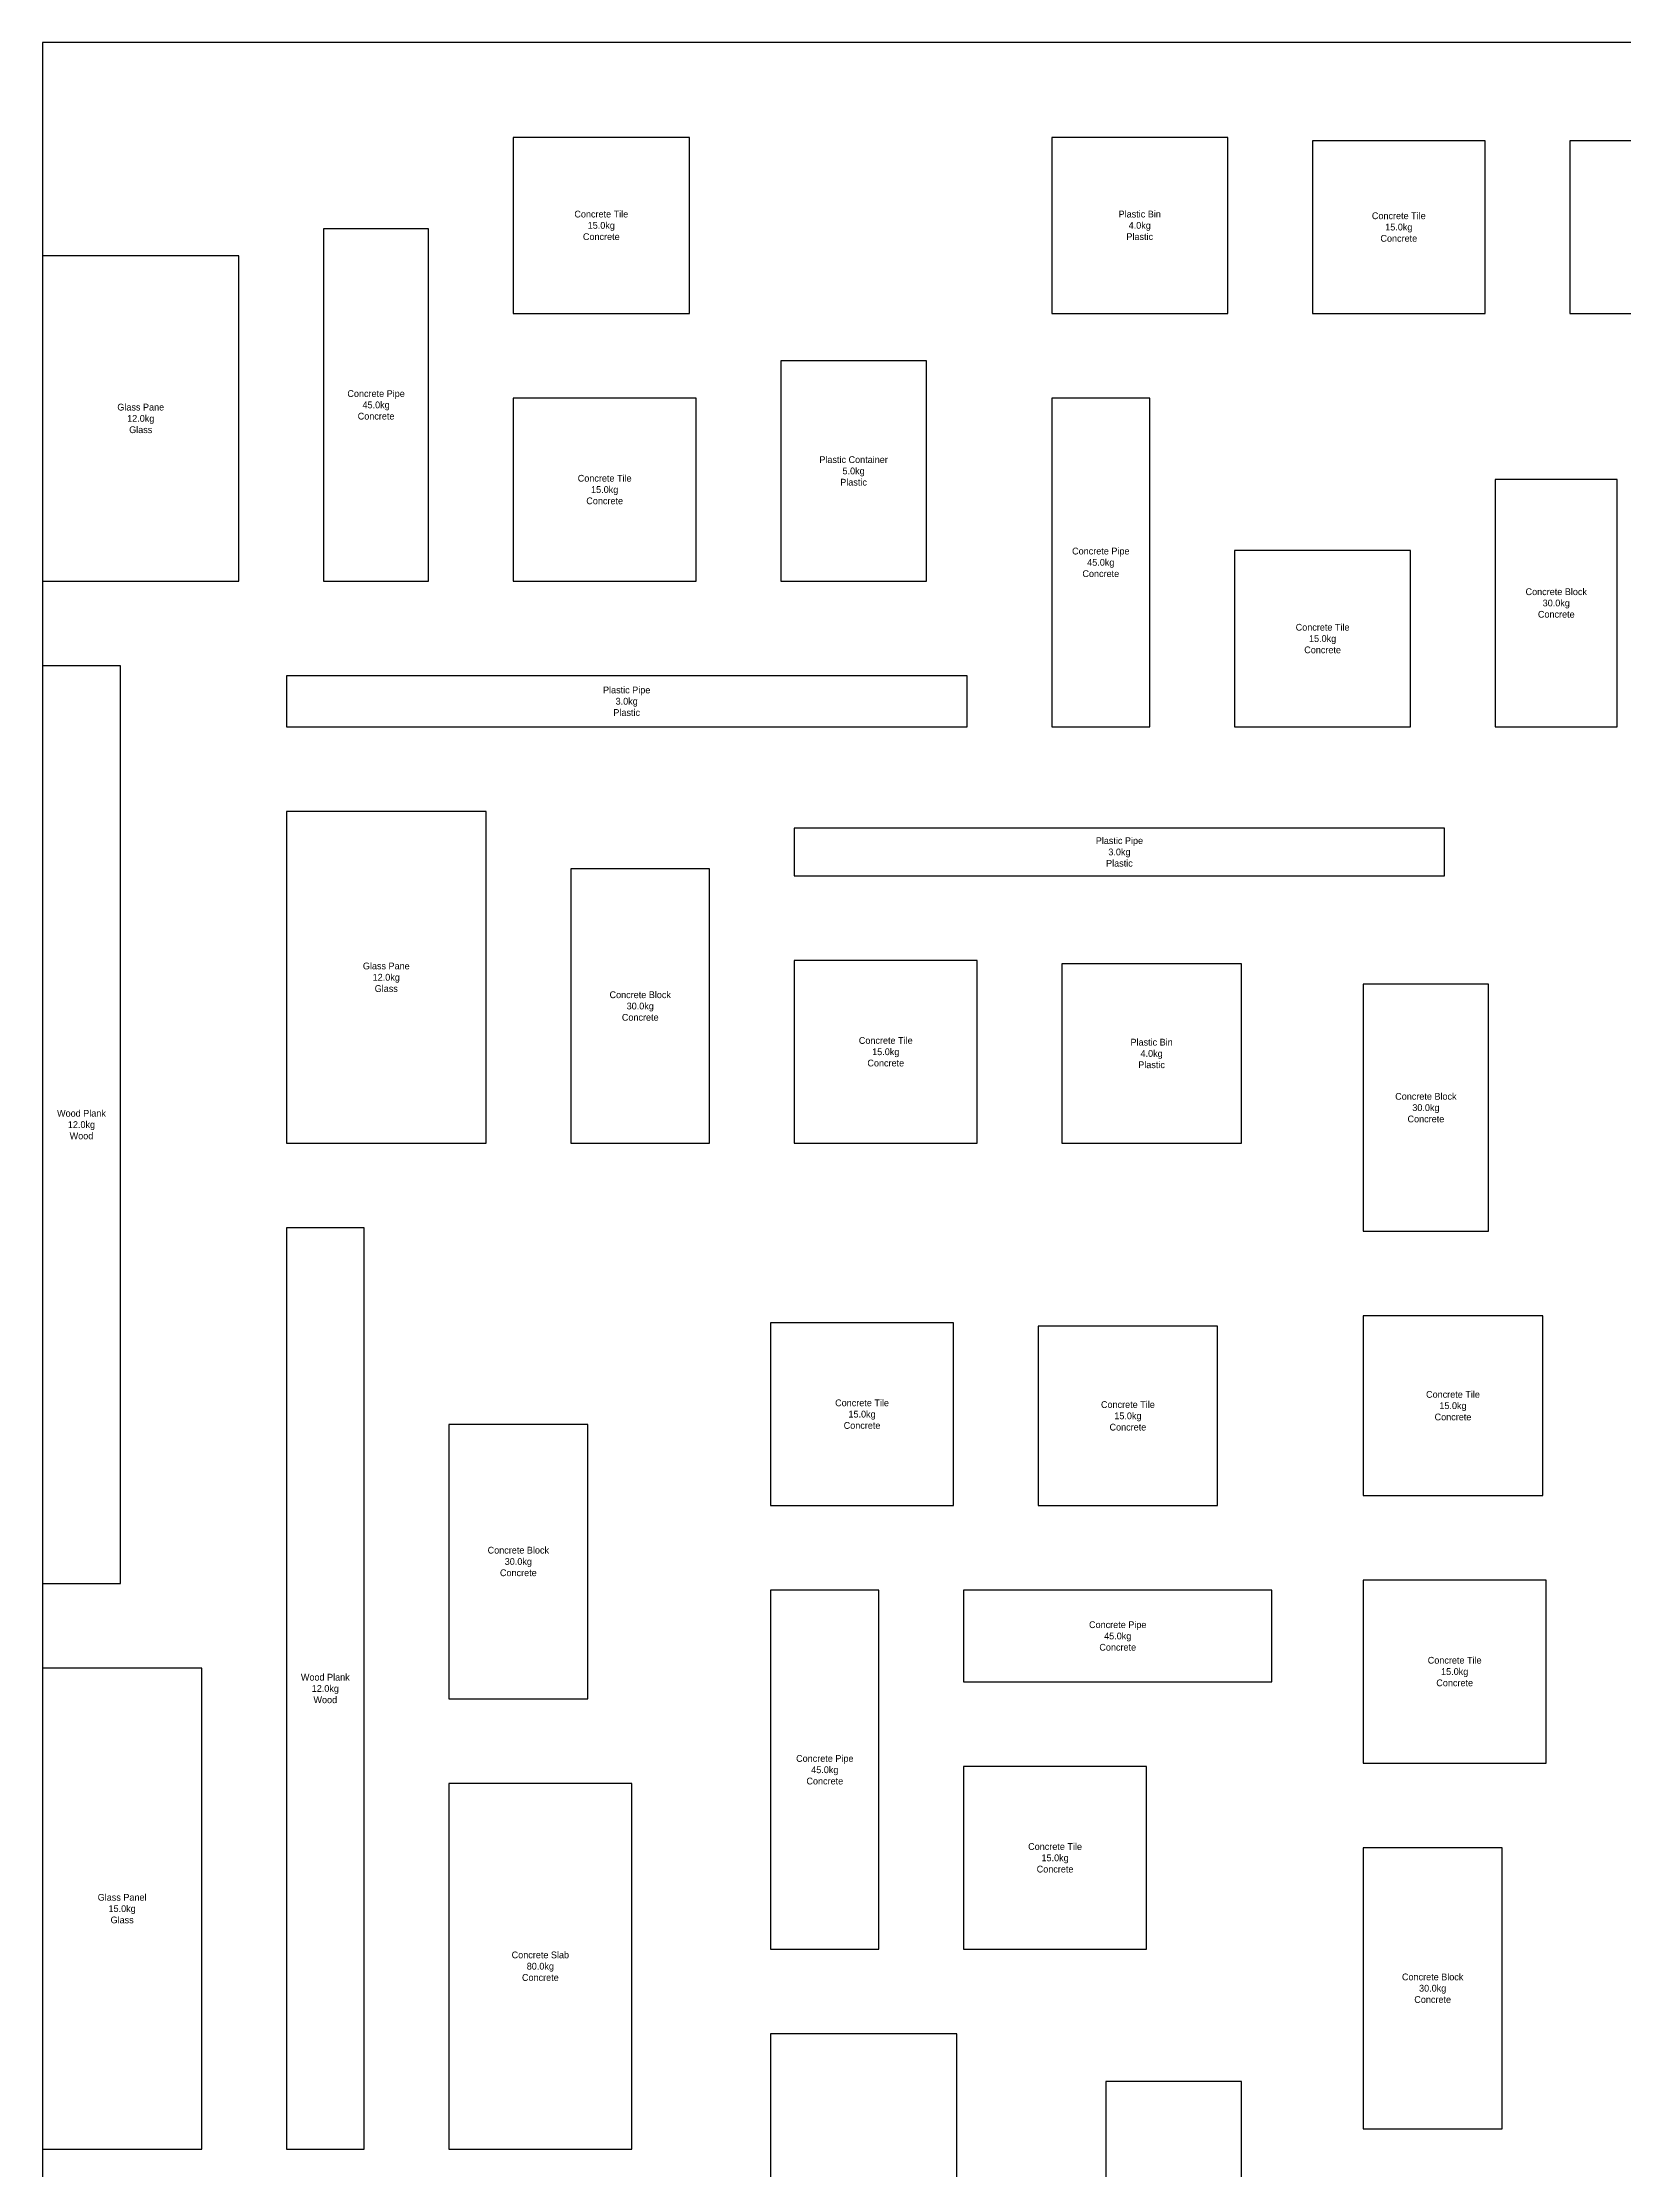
# Model space of a CAD drawing. Header units: metres. Extents: x 0 to 725, y 0 to 5950.
# Drawn here: x 0 to 467, y 3822 to 4450 of the extents above; entities that cross this region are included whole.
import ezdxf

# ---------------------------------------------------------------- set-up
doc = ezdxf.new("R2010")
doc.units = ezdxf.units.M

msp = doc.modelspace()

# ---------------------------------------------------------------- linework, layer by layer
for points in [[(0, 3000), (725, 3000), (725, 4450), (0, 4450), (0, 3000)], [(139, 4370), (191, 4370), (191, 4422), (139, 4422), (139, 4370)], [(298, 4370), (350, 4370), (350, 4422), (298, 4422), (298, 4370)], [(375, 4370), (426, 4370), (426, 4421), (375, 4421), (375, 4370)], [(451, 4370), (502, 4370), (502, 4421), (451, 4421), (451, 4370)], [(83, 4291), (114, 4291), (114, 4395), (83, 4395), (83, 4291)], [(0, 4291), (58, 4291), (58, 4387), (0, 4387), (0, 4291)], [(218, 4291), (261, 4291), (261, 4356), (218, 4356), (218, 4291)], [(139, 4291), (193, 4291), (193, 4345), (139, 4345), (139, 4291)], [(298, 4248), (327, 4248), (327, 4345), (298, 4345), (298, 4248)], [(429, 4248), (465, 4248), (465, 4321), (429, 4321), (429, 4248)], [(352, 4248), (404, 4248), (404, 4300), (352, 4300), (352, 4248)], [(0, 3995), (23, 3995), (23, 4266), (0, 4266), (0, 3995)], [(72, 4248), (273, 4248), (273, 4263), (72, 4263), (72, 4248)], [(72, 4125), (131, 4125), (131, 4223), (72, 4223), (72, 4125)], [(222, 4204), (414, 4204), (414, 4218), (222, 4218), (222, 4204)], [(156, 4125), (197, 4125), (197, 4206), (156, 4206), (156, 4125)], [(222, 4125), (276, 4125), (276, 4179), (222, 4179), (222, 4125)], [(301, 4125), (354, 4125), (354, 4178), (301, 4178), (301, 4125)], [(390, 4099), (427, 4099), (427, 4172), (390, 4172), (390, 4099)], [(72, 3828), (95, 3828), (95, 4100), (72, 4100), (72, 3828)], [(215, 4018), (269, 4018), (269, 4072), (215, 4072), (215, 4018)], [(294, 4018), (347, 4018), (347, 4071), (294, 4071), (294, 4018)], [(390, 4021), (443, 4021), (443, 4074), (390, 4074), (390, 4021)], [(120, 3961), (161, 3961), (161, 4042), (120, 4042), (120, 3961)], [(390, 3942), (444, 3942), (444, 3996), (390, 3996), (390, 3942)], [(215, 3887), (247, 3887), (247, 3993), (215, 3993), (215, 3887)], [(272, 3966), (363, 3966), (363, 3993), (272, 3993), (272, 3966)], [(0, 3828), (47, 3828), (47, 3970), (0, 3970), (0, 3828)], [(272, 3887), (326, 3887), (326, 3941), (272, 3941), (272, 3887)], [(120, 3828), (174, 3828), (174, 3936), (120, 3936), (120, 3828)], [(390, 3834), (431, 3834), (431, 3917), (390, 3917), (390, 3834)], [(215, 3753), (270, 3753), (270, 3862), (215, 3862), (215, 3753)], [(314, 3768), (354, 3768), (354, 3848), (314, 3848), (314, 3768)]]:
    msp.add_lwpolyline(points, close=True)

# ---------------------------------------------------------------- texts
at = {"char_height": 2, "attachment_point": 5}
for s, insert in [('Concrete Tile\\P15.0kg\\PConcrete', (165, 4396)), ('Plastic Bin\\P4.0kg\\PPlastic', (324, 4396)), ('Concrete Tile\\P15.0kg\\PConcrete', (400.5, 4395.5)), ('Concrete Pipe\\P45.0kg\\PConcrete', (98.5, 4343)), ('Glass Pane\\P12.0kg\\PGlass', (29, 4339)), ('Plastic Container\\P5.0kg\\PPlastic', (239.5, 4323.5)), ('Concrete Tile\\P15.0kg\\PConcrete', (166, 4318)), ('Concrete Pipe\\P45.0kg\\PConcrete', (312.5, 4296.5)), ('Concrete Block\\P30.0kg\\PConcrete', (447, 4284.5)), ('Concrete Tile\\P15.0kg\\PConcrete', (378, 4274)), ('Plastic Pipe\\P3.0kg\\PPlastic', (172.5, 4255.5)), ('Plastic Pipe\\P3.0kg\\PPlastic', (318, 4211)), ('Glass Pane\\P12.0kg\\PGlass', (101.5, 4174)), ('Concrete Block\\P30.0kg\\PConcrete', (176.5, 4165.5)), ('Concrete Tile\\P15.0kg\\PConcrete', (249, 4152)), ('Plastic Bin\\P4.0kg\\PPlastic', (327.5, 4151.5)), ('Concrete Block\\P30.0kg\\PConcrete', (408.5, 4135.5)), ('Wood Plank\\P12.0kg\\PWood', (11.5, 4130.5)), ('Concrete Tile\\P15.0kg\\PConcrete', (416.5, 4047.5)), ('Concrete Tile\\P15.0kg\\PConcrete', (242, 4045)), ('Concrete Tile\\P15.0kg\\PConcrete', (320.5, 4044.5)), ('Concrete Block\\P30.0kg\\PConcrete', (140.5, 4001.5)), ('Concrete Pipe\\P45.0kg\\PConcrete', (317.5, 3979.5)), ('Concrete Tile\\P15.0kg\\PConcrete', (417, 3969)), ('Wood Plank\\P12.0kg\\PWood', (83.5, 3964)), ('Concrete Pipe\\P45.0kg\\PConcrete', (231, 3940)), ('Concrete Tile\\P15.0kg\\PConcrete', (299, 3914)), ('Glass Panel\\P15.0kg\\PGlass', (23.5, 3899)), ('Concrete Slab\\P80.0kg\\PConcrete', (147, 3882)), ('Concrete Block\\P30.0kg\\PConcrete', (410.5, 3875.5))]:
    msp.add_mtext(s, dxfattribs=dict(at, insert=insert))

doc.saveas('drawing.dxf')
